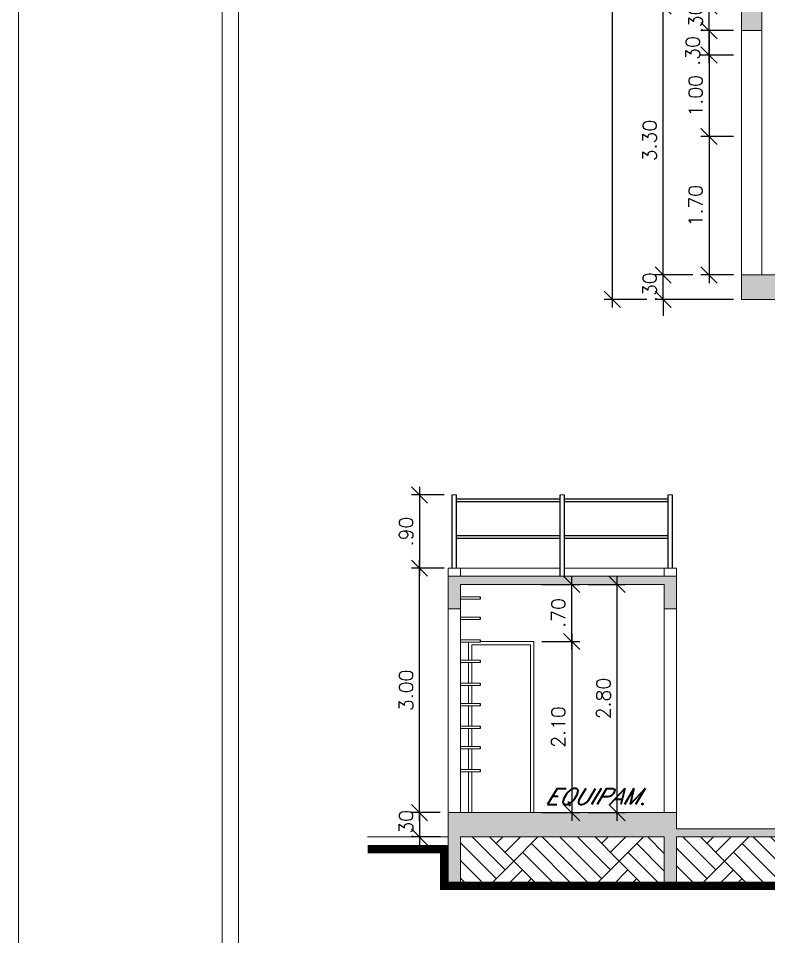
# Model space of a CAD drawing. Header units: millimetres. Extents: x 521 to 1055, y 261 to 520.
# Drawn here: x 791.15 to 800.36, y 471.72 to 483 of the extents above; entities that cross this region are included whole.
import ezdxf

# ---------------------------------------------------------------- set-up
doc = ezdxf.new("R2010")
doc.units = ezdxf.units.MM
doc.linetypes.add('CONTINU', pattern=[0])
doc.layers.add('0.1', color=8, linetype='Continuous', lineweight=13)
doc.styles.add('ROMANS', font='romans')
doc.styles.get("Standard").update_dxf_attribs({"font": 'romans.shx'})
doc.dimstyles.new('Fares Eng - 50', dxfattribs={"dimscale": 2, "dimtxt": 0.085, "dimasz": 0.1, "dimexe": 0.05, "dimexo": 0.05, "dimgap": 0.04, "dimtad": 1, "dimzin": 4, "dimdsep": 46, "dimtxsty": 'ROMANS', "dimblk1": 'OBLIQUE', "dimblk2": 'OBLIQUE', "dimsah": 1, "dimcen": 0.05, "dimdle": 0.05, "dimclrd": 8, "dimclre": 8, "dimclrt": 8, "dimaunit": 1, "dimadec": 0, "dimazin": 0, "dimtfac": 1, "dimtix": 1, "dimtmove": 2, "dimatfit": 0, "dimldrblk": 'OPEN90', "dimfxl": 1, "dimtolj": 1, "dimtzin": 0, "dimarcsym": 0})

# ---------------------------------------------------------------- blocks, each defined once
blk = doc.blocks.new('_OBLIQUE')
at = {"color": 0, "linetype": 'ByBlock'}
blk.add_line((-0.5, -0.5), (0.5, 0.5), dxfattribs=at)
blk = doc.blocks.new('*D2035')
at = {"layer": '0.1', "color": 8, "linetype": 'CONTINU', "lineweight": -2, "transparency": 16777216}
for p, q in [((799.628, 482.446), (799.628, 482.946)), ((799.928, 482.846), (799.528, 482.846)), ((799.928, 482.546), (799.528, 482.546))]:
    blk.add_line(p, q, dxfattribs=at)
at = {"layer": 'DEFPOINTS', "color": 0, "linetype": 'CONTINU', "lineweight": -2, "transparency": 16777216}
for p in [(799.628, 482.846), (800.028, 482.846), (800.028, 482.546)]:
    blk.add_point(p, dxfattribs=at)
at = {"layer": '0.1', "color": 8, "linetype": 'CONTINU', "lineweight": -2, "transparency": 16777216, "xscale": 0.2, "yscale": 0.2, "zscale": 0.2}
for p, rotation in [((799.628, 482.846), 90), ((799.628, 482.546), 270)]:
    blk.add_blockref('_OBLIQUE', p, dxfattribs=dict(at, rotation=rotation))
at = {"layer": '0.1', "color": 8, "linetype": 'CONTINU', "lineweight": -2, "transparency": 16777216, "insert": (799.428, 482.596), "char_height": 0.17, "attachment_point": 5, "rotation": 90, "style": 'ROMANS'}
blk.add_mtext('\\A1;.30', dxfattribs=at)
blk = doc.blocks.new('_Open90')
at = {"color": 0, "linetype": 'ByBlock', "lineweight": -2}
for p, q in [((0, 0), (-1, 0)), ((-0.5, 0.5), (0, 0)), ((0, 0), (-0.5, -0.5))]:
    blk.add_line(p, q, dxfattribs=at)
blk = doc.blocks.new('*D2036')
at = {"layer": '0.1', "color": 8, "linetype": 'CONTINU', "lineweight": -2, "transparency": 16777216}
for p, q in [((799.628, 483.146), (799.628, 483.346)), ((799.928, 483.146), (799.528, 483.146)), ((799.628, 482.846), (799.628, 483.146)), ((799.928, 482.846), (799.528, 482.846)), ((799.628, 482.846), (799.628, 482.646))]:
    blk.add_line(p, q, dxfattribs=at)
at = {"layer": 'DEFPOINTS', "color": 0, "linetype": 'CONTINU', "lineweight": -2, "transparency": 16777216}
for p in [(799.628, 483.146), (800.028, 483.146), (800.028, 482.846)]:
    blk.add_point(p, dxfattribs=at)
at = {"layer": '0.1', "color": 8, "linetype": 'CONTINU', "lineweight": -2, "transparency": 16777216, "xscale": 0.2, "yscale": 0.2, "zscale": 0.2}
for p, rotation in [((799.628, 483.146), 270), ((799.628, 482.846), 90)]:
    blk.add_blockref('_OBLIQUE', p, dxfattribs=dict(at, rotation=rotation))
at = {"layer": '0.1', "color": 8, "linetype": 'CONTINU', "lineweight": -2, "transparency": 16777216, "insert": (799.463, 482.996), "char_height": 0.17, "attachment_point": 5, "rotation": 90, "style": 'ROMANS'}
blk.add_mtext('\\A1;.30', dxfattribs=at)
blk = doc.blocks.new('*D2034')
at = {"layer": '0.1', "color": 8, "linetype": 'CONTINU', "lineweight": -2, "transparency": 16777216}
for p, q in [((799.628, 482.646), (799.628, 481.446)), ((799.928, 482.546), (799.528, 482.546)), ((799.928, 481.546), (799.528, 481.546))]:
    blk.add_line(p, q, dxfattribs=at)
at = {"layer": 'DEFPOINTS', "color": 0, "linetype": 'CONTINU', "lineweight": -2, "transparency": 16777216}
for p in [(800.028, 482.546), (799.628, 481.546), (800.028, 481.546)]:
    blk.add_point(p, dxfattribs=at)
at = {"layer": '0.1', "color": 8, "linetype": 'CONTINU', "lineweight": -2, "transparency": 16777216, "xscale": 0.2, "yscale": 0.2, "zscale": 0.2}
for p, rotation in [((799.628, 482.546), 90), ((799.628, 481.546), 270)]:
    blk.add_blockref('_OBLIQUE', p, dxfattribs=dict(at, rotation=rotation))
at = {"layer": '0.1', "color": 8, "linetype": 'CONTINU', "lineweight": -2, "transparency": 16777216, "insert": (799.463, 482.046), "char_height": 0.17, "attachment_point": 5, "rotation": 90, "style": 'ROMANS'}
blk.add_mtext('\\A1;1.00', dxfattribs=at)
blk = doc.blocks.new('*D2037')
at = {"layer": '0.1', "color": 8, "linetype": 'CONTINU', "lineweight": -2, "transparency": 16777216}
for p, q in [((799.628, 481.646), (799.628, 479.746)), ((799.928, 481.546), (799.528, 481.546)), ((799.928, 479.846), (799.528, 479.846))]:
    blk.add_line(p, q, dxfattribs=at)
at = {"layer": 'DEFPOINTS', "color": 0, "linetype": 'CONTINU', "lineweight": -2, "transparency": 16777216}
for p in [(800.028, 481.546), (799.628, 479.846), (800.028, 479.846)]:
    blk.add_point(p, dxfattribs=at)
at = {"layer": '0.1', "color": 8, "linetype": 'CONTINU', "lineweight": -2, "transparency": 16777216, "xscale": 0.2, "yscale": 0.2, "zscale": 0.2}
for p, rotation in [((799.628, 481.546), 90), ((799.628, 479.846), 270)]:
    blk.add_blockref('_OBLIQUE', p, dxfattribs=dict(at, rotation=rotation))
at = {"layer": '0.1', "color": 8, "linetype": 'CONTINU', "lineweight": -2, "transparency": 16777216, "insert": (799.463, 480.696), "char_height": 0.17, "attachment_point": 5, "rotation": 90, "style": 'ROMANS'}
blk.add_mtext('\\A1;1.70', dxfattribs=at)
blk = doc.blocks.new('*D2038')
at = {"layer": '0.1', "color": 8, "linetype": 'CONTINU', "lineweight": -2, "transparency": 16777216}
for p, q in [((799.065, 479.846), (799.065, 480.046)), ((799.428, 479.846), (798.965, 479.846)), ((799.065, 479.546), (799.065, 479.846)), ((799.928, 479.546), (798.965, 479.546)), ((799.065, 479.546), (799.065, 479.346))]:
    blk.add_line(p, q, dxfattribs=at)
at = {"layer": 'DEFPOINTS', "color": 0, "linetype": 'CONTINU', "lineweight": -2, "transparency": 16777216}
for p in [(799.065, 479.846), (799.528, 479.846), (800.028, 479.546)]:
    blk.add_point(p, dxfattribs=at)
at = {"layer": '0.1', "color": 8, "linetype": 'CONTINU', "lineweight": -2, "transparency": 16777216, "xscale": 0.2, "yscale": 0.2, "zscale": 0.2}
for p, rotation in [((799.065, 479.846), 270), ((799.065, 479.546), 90)]:
    blk.add_blockref('_OBLIQUE', p, dxfattribs=dict(at, rotation=rotation))
at = {"layer": '0.1', "color": 8, "linetype": 'CONTINU', "lineweight": -2, "transparency": 16777216, "insert": (798.9, 479.696), "char_height": 0.17, "attachment_point": 5, "rotation": 90, "style": 'ROMANS'}
blk.add_mtext('\\A1;.30', dxfattribs=at)
blk = doc.blocks.new('*D2039')
at = {"layer": '0.1', "color": 8, "linetype": 'CONTINU', "lineweight": -2, "transparency": 16777216}
for p, q in [((799.065, 479.746), (799.065, 483.246)), ((799.428, 483.146), (798.965, 483.146)), ((799.428, 479.846), (798.965, 479.846))]:
    blk.add_line(p, q, dxfattribs=at)
at = {"layer": 'DEFPOINTS', "color": 0, "linetype": 'CONTINU', "lineweight": -2, "transparency": 16777216}
for p in [(799.065, 483.146), (799.528, 483.146), (799.528, 479.846)]:
    blk.add_point(p, dxfattribs=at)
at = {"layer": '0.1', "color": 8, "linetype": 'CONTINU', "lineweight": -2, "transparency": 16777216, "xscale": 0.2, "yscale": 0.2, "zscale": 0.2}
for p, rotation in [((799.065, 483.146), 90), ((799.065, 479.846), 270)]:
    blk.add_blockref('_OBLIQUE', p, dxfattribs=dict(at, rotation=rotation))
at = {"layer": '0.1', "color": 8, "linetype": 'CONTINU', "lineweight": -2, "transparency": 16777216, "insert": (798.9, 481.496), "char_height": 0.17, "attachment_point": 5, "rotation": 90, "style": 'ROMANS'}
blk.add_mtext('\\A1;3.30', dxfattribs=at)
blk = doc.blocks.new('*D2047')
at = {"layer": '0.1', "color": 8, "linetype": 'CONTINU', "lineweight": -2, "transparency": 16777216}
for p, q in [((798.443, 479.446), (798.443, 507.546)), ((798.865, 507.446), (798.343, 507.446)), ((798.865, 479.546), (798.343, 479.546))]:
    blk.add_line(p, q, dxfattribs=at)
at = {"layer": 'DEFPOINTS', "color": 0, "linetype": 'CONTINU', "lineweight": -2, "transparency": 16777216}
for p in [(798.443, 507.446), (798.965, 507.446), (798.965, 479.546)]:
    blk.add_point(p, dxfattribs=at)
at = {"layer": '0.1', "color": 8, "linetype": 'CONTINU', "lineweight": -2, "transparency": 16777216, "xscale": 0.2, "yscale": 0.2, "zscale": 0.2}
for p, rotation in [((798.443, 507.446), 90), ((798.443, 479.546), 270)]:
    blk.add_blockref('_OBLIQUE', p, dxfattribs=dict(at, rotation=rotation))
at = {"layer": '0.1', "color": 8, "linetype": 'CONTINU', "lineweight": -2, "transparency": 16777216, "insert": (798.278, 493.496), "char_height": 0.17, "attachment_point": 5, "rotation": 90, "style": 'ROMANS'}
blk.add_mtext('\\A1;27.90', dxfattribs=at)
blk = doc.blocks.new('*D2225')
at = {"layer": '0.1', "color": 8, "linetype": 'CONTINU', "lineweight": -2, "transparency": 16777216}
for p, q in [((797.944, 475.446), (797.944, 473.146)), ((797.578, 475.346), (798.044, 475.346)), ((797.578, 473.246), (798.044, 473.246))]:
    blk.add_line(p, q, dxfattribs=at)
at = {"layer": 'DEFPOINTS', "color": 0, "linetype": 'CONTINU', "lineweight": -2, "transparency": 16777216}
for p in [(797.478, 475.346), (797.478, 473.246), (797.944, 473.246)]:
    blk.add_point(p, dxfattribs=at)
at = {"layer": '0.1', "color": 8, "linetype": 'CONTINU', "lineweight": -2, "transparency": 16777216, "xscale": 0.2, "yscale": 0.2, "zscale": 0.2}
for p, rotation in [((797.944, 475.346), 90), ((797.944, 473.246), 270)]:
    blk.add_blockref('_OBLIQUE', p, dxfattribs=dict(at, rotation=rotation))
at = {"layer": '0.1', "color": 8, "linetype": 'CONTINU', "lineweight": -2, "transparency": 16777216, "insert": (797.779, 474.296), "char_height": 0.17, "attachment_point": 5, "rotation": 90, "style": 'ROMANS'}
blk.add_mtext('\\A1;2.10', dxfattribs=at)
blk = doc.blocks.new('*D2226')
at = {"layer": '0.1', "color": 8, "linetype": 'CONTINU', "lineweight": -2, "transparency": 16777216}
for p, q in [((797.944, 475.246), (797.944, 476.146)), ((797.578, 476.046), (798.044, 476.046)), ((797.578, 475.346), (798.044, 475.346))]:
    blk.add_line(p, q, dxfattribs=at)
at = {"layer": 'DEFPOINTS', "color": 0, "linetype": 'CONTINU', "lineweight": -2, "transparency": 16777216}
for p in [(797.478, 476.046), (797.944, 476.046), (797.478, 475.346)]:
    blk.add_point(p, dxfattribs=at)
at = {"layer": '0.1', "color": 8, "linetype": 'CONTINU', "lineweight": -2, "transparency": 16777216, "xscale": 0.2, "yscale": 0.2, "zscale": 0.2}
for p, rotation in [((797.944, 476.046), 90), ((797.944, 475.346), 270)]:
    blk.add_blockref('_OBLIQUE', p, dxfattribs=dict(at, rotation=rotation))
at = {"layer": '0.1', "color": 8, "linetype": 'CONTINU', "lineweight": -2, "transparency": 16777216, "insert": (797.779, 475.696), "char_height": 0.17, "attachment_point": 5, "rotation": 90, "style": 'ROMANS'}
blk.add_mtext('\\A1;.70', dxfattribs=at)
blk = doc.blocks.new('*D2227')
at = {"layer": '0.1', "color": 8, "linetype": 'CONTINU', "lineweight": -2, "transparency": 16777216}
for p, q in [((798.498, 476.146), (798.498, 473.146)), ((798.144, 476.046), (798.598, 476.046)), ((798.144, 473.246), (798.598, 473.246))]:
    blk.add_line(p, q, dxfattribs=at)
at = {"layer": 'DEFPOINTS', "color": 0, "linetype": 'CONTINU', "lineweight": -2, "transparency": 16777216}
for p in [(798.044, 476.046), (798.044, 473.246), (798.498, 473.246)]:
    blk.add_point(p, dxfattribs=at)
at = {"layer": '0.1', "color": 8, "linetype": 'CONTINU', "lineweight": -2, "transparency": 16777216, "xscale": 0.2, "yscale": 0.2, "zscale": 0.2}
for p, rotation in [((798.498, 476.046), 90), ((798.498, 473.246), 270)]:
    blk.add_blockref('_OBLIQUE', p, dxfattribs=dict(at, rotation=rotation))
at = {"layer": '0.1', "color": 8, "linetype": 'CONTINU', "lineweight": -2, "transparency": 16777216, "insert": (798.333, 474.646), "char_height": 0.17, "attachment_point": 5, "rotation": 90, "style": 'ROMANS'}
blk.add_mtext('\\A1;2.80', dxfattribs=at)
blk = doc.blocks.new('*D2228')
at = {"layer": '0.1', "color": 8, "linetype": 'CONTINU', "lineweight": -2, "transparency": 16777216}
for p, q in [((796.075, 473.246), (796.075, 473.446)), ((796.328, 473.246), (795.975, 473.246)), ((796.075, 473.246), (796.075, 472.946)), ((796.328, 472.946), (795.975, 472.946)), ((796.075, 472.946), (796.075, 472.746))]:
    blk.add_line(p, q, dxfattribs=at)
at = {"layer": 'DEFPOINTS', "color": 0, "linetype": 'CONTINU', "lineweight": -2, "transparency": 16777216}
for p in [(796.428, 473.246), (796.075, 472.946), (796.428, 472.946)]:
    blk.add_point(p, dxfattribs=at)
at = {"layer": '0.1', "color": 8, "linetype": 'CONTINU', "lineweight": -2, "transparency": 16777216, "xscale": 0.2, "yscale": 0.2, "zscale": 0.2}
for p, rotation in [((796.075, 473.246), 270), ((796.075, 472.946), 90)]:
    blk.add_blockref('_OBLIQUE', p, dxfattribs=dict(at, rotation=rotation))
at = {"layer": '0.1', "color": 8, "linetype": 'CONTINU', "lineweight": -2, "transparency": 16777216, "insert": (795.91, 473.096), "char_height": 0.17, "attachment_point": 5, "rotation": 90, "style": 'ROMANS'}
blk.add_mtext('\\A1;.30', dxfattribs=at)
blk = doc.blocks.new('*D2229')
at = {"layer": '0.1', "color": 8, "linetype": 'CONTINU', "lineweight": -2, "transparency": 16777216}
for p, q in [((796.075, 473.146), (796.075, 476.346)), ((796.328, 476.246), (795.975, 476.246)), ((796.328, 473.246), (795.975, 473.246))]:
    blk.add_line(p, q, dxfattribs=at)
at = {"layer": 'DEFPOINTS', "color": 0, "linetype": 'CONTINU', "lineweight": -2, "transparency": 16777216}
for p in [(796.075, 476.246), (796.428, 476.246), (796.428, 473.246)]:
    blk.add_point(p, dxfattribs=at)
at = {"layer": '0.1', "color": 8, "linetype": 'CONTINU', "lineweight": -2, "transparency": 16777216, "xscale": 0.2, "yscale": 0.2, "zscale": 0.2}
for p, rotation in [((796.075, 476.246), 90), ((796.075, 473.246), 270)]:
    blk.add_blockref('_OBLIQUE', p, dxfattribs=dict(at, rotation=rotation))
at = {"layer": '0.1', "color": 8, "linetype": 'CONTINU', "lineweight": -2, "transparency": 16777216, "insert": (795.91, 474.746), "char_height": 0.17, "attachment_point": 5, "rotation": 90, "style": 'ROMANS'}
blk.add_mtext('\\A1;3.00', dxfattribs=at)
blk = doc.blocks.new('*D2230')
at = {"layer": '0.1', "color": 8, "linetype": 'CONTINU', "lineweight": -2, "transparency": 16777216}
for p, q in [((796.075, 477.246), (796.075, 476.146)), ((796.378, 477.146), (795.975, 477.146)), ((796.378, 476.246), (795.975, 476.246))]:
    blk.add_line(p, q, dxfattribs=at)
at = {"layer": 'DEFPOINTS', "color": 0, "linetype": 'CONTINU', "lineweight": -2, "transparency": 16777216}
for p in [(796.478, 477.146), (796.075, 476.246), (796.478, 476.246)]:
    blk.add_point(p, dxfattribs=at)
at = {"layer": '0.1', "color": 8, "linetype": 'CONTINU', "lineweight": -2, "transparency": 16777216, "xscale": 0.2, "yscale": 0.2, "zscale": 0.2}
for p, rotation in [((796.075, 477.146), 90), ((796.075, 476.246), 270)]:
    blk.add_blockref('_OBLIQUE', p, dxfattribs=dict(at, rotation=rotation))
at = {"layer": '0.1', "color": 8, "linetype": 'CONTINU', "lineweight": -2, "transparency": 16777216, "insert": (795.91, 476.696), "char_height": 0.17, "attachment_point": 5, "rotation": 90, "style": 'ROMANS'}
blk.add_mtext('\\A1;.90', dxfattribs=at)

msp = doc.modelspace()

# ---------------------------------------------------------------- hatches: boundary and pattern name
at = {"layer": '0.1', "linetype": 'CONTINU', "lineweight": -2}
h = msp.add_hatch(dxfattribs=at)
h.set_pattern_fill('AR-CONC', color=8, scale=0.0015, style=0, double=1)
h.set_pattern_definition([(50, (0, 0), (0.273277003, -0.02390863), [0.028575, -0.314325]), (355, (0, 0), (-0.05286424, 0.286584964), [0.02286, -0.25146]), (100.451, (0.02277, -0.002), (0.22041375, 0.26267503), [0.024285, -0.267135]), (46.1842, (0, 0.0762), (0.40661856, -0.06306349), [0.0428625, -0.4714875]), (96.6356, (0.0339, 0.07094), (0.35610635, 0.37113833), [0.0364275, -0.4007025]), (351.184, (0, 0.0762), (0.3561069, 0.37113768), [0.03429, -0.37719]), (21, (0.0381, 0.05715), (0.22742232, -0.15339828), [0.028575, -0.314325]), (326, (0.0381, 0.05715), (0.09270304, 0.27628195), [0.02286, -0.25146]), (71.4514, (0.05705, 0.04437), (0.320124736, 0.12288429), [0.024285, -0.267135]), (37.5, (0, 0), (0.004632905, 0.126832558), [0, -0.248412, 0, -0.25527, 0, -0.2524125]), (7.5, (0, 0), (0.100229494, 0.150270862), [0, -0.145542, 0, -0.242697, 0, -0.0962025]), (327.5, (-0.08496, 0), (0.203385893, -0.008593116), [0, -0.09525, 0, -0.29718, 0, -0.394335]), (317.5, (-0.12306, 0), (0.222193772, 0.038139737), [0, -0.123825, 0, -0.197358, 0, -0.280035])])
h.paths.add_polyline_path([(810.40733, 486.14621), (810.40733, 486.44621), (802.52774, 486.44621), (802.52774, 486.14621)])
h.paths.add_polyline_path([(800.27774, 486.44621), (800.02774, 486.44621), (800.02774, 486.14621), (800.27774, 486.14621)])
h.paths.add_polyline_path([(800.27774, 483.14621), (800.02774, 483.14621), (800.02774, 482.84621), (800.27774, 482.84621)])
h.paths.add_polyline_path([(802.52774, 483.14621), (802.52774, 482.84621), (810.40733, 482.84621), (810.40733, 483.14621)])
h.paths.add_polyline_path([(810.40733, 479.54621), (810.40733, 479.84621), (800.02774, 479.84621), (800.02774, 479.54621)])
h.paths.add_polyline_path([(801.42774, 476.54621), (801.42774, 476.24621), (806.92774, 476.24621), (806.92774, 476.54621)])
h.paths.add_polyline_path([(806.67774, 472.94621), (806.67774, 472.34621), (806.92774, 472.34621), (806.92774, 472.94621), (810.40733, 472.94621), (810.40733, 473.24621), (801.42774, 473.24621), (801.42774, 473.04621), (799.22774, 473.04621), (799.22774, 473.24621), (796.42774, 473.24621), (796.42774, 472.34621), (796.57774, 472.34621), (796.57774, 472.94621), (799.07774, 472.94621), (799.07774, 472.34621), (799.22774, 472.34621), (799.22774, 472.94621), (801.42774, 472.94621), (801.42774, 472.34621), (801.67774, 472.34621), (801.67774, 472.94621)])
h.paths.add_polyline_path([(796.57774, 476.04621), (799.07774, 476.04621), (799.07774, 475.74621), (799.22774, 475.74621), (799.22774, 476.14621), (796.42774, 476.14621), (796.42774, 475.74621), (796.57774, 475.74621)])
h.paths.add_polyline_path([(800.58854, 472.99144), (800.58854, 473.50097), (800.88854, 473.50097), (800.88854, 472.99144)], flags=9)
h = msp.add_hatch(dxfattribs=at)
h.set_pattern_fill('AR-PARQ1', color=8, scale=0.003, angle=45, style=0, double=1)
h.paths.add_polyline_path([(796.57774, 472.94621), (796.57774, 472.34621), (799.07774, 472.34621), (799.07774, 472.94621)])
h.paths.add_polyline_path([(799.22774, 472.94621), (799.22774, 472.34621), (801.42774, 472.34621), (801.42774, 472.94621)])
h.paths.add_polyline_path([(801.67774, 472.94621), (801.67774, 472.34621), (806.67774, 472.34621), (806.67774, 472.94621)])
h.paths.add_polyline_path([(806.92774, 472.94621), (806.92774, 472.34621), (810.40733, 472.34621), (810.40733, 472.94621)])
h.paths.add_polyline_path([(810.40733, 472.94621), (810.40733, 472.34621), (820.29783, 472.34621), (820.29783, 472.94621)])

# ---------------------------------------------------------------- linework, layer by layer
at = {"layer": '0.1', "color": 7}
for p, q in [((800.02774, 507.44621), (800.02774, 479.54621)), ((800.27774, 483.14621), (800.27774, 479.84621)), ((800.02774, 482.84621), (800.27774, 482.84621)), ((800.02774, 479.84621), (850.02774, 479.84621)), ((800.02774, 479.54621), (850.02774, 479.54621)), ((796.42774, 476.24621), (796.42774, 472.34621)), ((796.42774, 476.24621), (796.57774, 476.24621)), ((796.57774, 476.24621), (796.57774, 476.14621)), ((799.07774, 476.24621), (799.07774, 476.14621)), ((799.07774, 476.24621), (799.22774, 476.24621)), ((799.22774, 476.24621), (799.22774, 473.04621)), ((796.42774, 476.14621), (799.22774, 476.14621)), ((796.57774, 476.04621), (799.07774, 476.04621)), ((796.57774, 476.04621), (796.57774, 473.24621)), ((799.07774, 476.04621), (799.07774, 473.24621)), ((796.42774, 475.74621), (796.57774, 475.74621)), ((799.07774, 475.74621), (799.22774, 475.74621)), ((796.42774, 473.24621), (799.22774, 473.24621)), ((795.43767, 472.94621), (796.42774, 472.94621)), ((796.57774, 472.94621), (796.57774, 472.34621)), ((796.57774, 472.94621), (799.07774, 472.94621)), ((799.07774, 472.94621), (799.07774, 472.34621)), ((799.22774, 473.04621), (801.42774, 473.04621)), ((799.22774, 472.94621), (801.42774, 472.94621)), ((799.22774, 472.94621), (799.22774, 472.34621))]:
    msp.add_line(p, q, dxfattribs=at)
at = {"layer": '0.1', "color": 8}
for p, q in [((796.47774, 477.14621), (796.52774, 477.14621)), ((797.80274, 477.14621), (797.85274, 477.14621)), ((799.12774, 477.14621), (799.17774, 477.14621)), ((796.57774, 476.24621), (797.80274, 476.24621)), ((797.85274, 476.24621), (799.07774, 476.24621)), ((796.57774, 475.89621), (796.81774, 475.89621)), ((796.57774, 475.86621), (796.81774, 475.86621)), ((796.57774, 475.64621), (796.81774, 475.64621)), ((796.57774, 475.61621), (796.81774, 475.61621)), ((796.57774, 475.36621), (796.81774, 475.36621)), ((796.57774, 475.33621), (796.81774, 475.33621)), ((796.57774, 475.11621), (796.81774, 475.11621)), ((796.57774, 475.08621), (796.81774, 475.08621)), ((796.57774, 474.83621), (796.81774, 474.83621)), ((796.57774, 474.80621), (796.81774, 474.80621)), ((796.57774, 474.58621), (796.81774, 474.58621)), ((796.57774, 474.55621), (796.81774, 474.55621)), ((796.57774, 474.30621), (796.81774, 474.30621)), ((796.57774, 474.27621), (796.81774, 474.27621)), ((796.57774, 474.05621), (796.81774, 474.05621)), ((796.57774, 474.02621), (796.81774, 474.02621)), ((796.57774, 473.77621), (796.81774, 473.77621)), ((796.57774, 473.74621), (796.81774, 473.74621))]:
    msp.add_line(p, q, dxfattribs=at)
at = {"layer": '0.1', "color": 8, "linetype": 'CONTINU', "lineweight": -2}
for p, q in [((796.47774, 476.24621), (796.47774, 477.14621)), ((796.52774, 476.24621), (796.52774, 477.14621)), ((797.80274, 476.14621), (797.80274, 477.14621)), ((797.85274, 476.14621), (797.85274, 477.14621)), ((799.12774, 476.24621), (799.12774, 477.14621)), ((799.17774, 476.24621), (799.17774, 477.14621)), ((796.52774, 477.09621), (797.80274, 477.09621)), ((796.52774, 477.06621), (797.80274, 477.06621)), ((797.85274, 477.09621), (799.12774, 477.09621)), ((797.85274, 477.06621), (799.12774, 477.06621)), ((796.52774, 476.64621), (797.80274, 476.64621)), ((796.52774, 476.61621), (797.80274, 476.61621)), ((797.85274, 476.64621), (799.12774, 476.64621)), ((797.85274, 476.61621), (799.12774, 476.61621)), ((796.81774, 475.89621), (796.81774, 475.86621)), ((796.81774, 475.64621), (796.81774, 475.61621)), ((796.81774, 475.36621), (796.81774, 475.33621)), ((796.81774, 475.11621), (796.81774, 475.08621)), ((796.81774, 474.83621), (796.81774, 474.80621)), ((796.81774, 474.58621), (796.81774, 474.55621)), ((796.81774, 474.30621), (796.81774, 474.27621)), ((796.81774, 474.05621), (796.81774, 474.02621)), ((796.81774, 473.77621), (796.81774, 473.74621))]:
    msp.add_line(p, q, dxfattribs=at)
at = {"layer": '0.1', "color": 8}
for points in [[(917.35668, 519.88495), (791.15229, 519.88495), (791.15229, 435.88495), (917.35668, 435.88495)], [(793.65229, 436.88495), (793.65229, 518.88495), (916.35668, 518.88495), (916.35668, 436.88495)]]:
    msp.add_lwpolyline(points, close=True, dxfattribs=at)
msp.add_lwpolyline([(900.53668, 517.68495, 0.41421356), (899.53668, 518.68495), (794.85229, 518.68495, 0.41421356), (793.85229, 517.68495), (793.85229, 444.08495, 0.41421356), (794.85229, 443.08495), (899.53668, 443.08495, 0.41421356), (900.53668, 444.08495)], format="xyb", close=True, dxfattribs=at)
for points in [[(796.67774, 475.11621), (796.67774, 475.33621)], [(796.71774, 475.11621), (796.71774, 475.30621), (797.43774, 475.30621), (797.43774, 473.24621)], [(796.81774, 475.34621), (797.47774, 475.34621), (797.47774, 473.24621)], [(796.67774, 474.83621), (796.67774, 475.08621)], [(796.71774, 474.83621), (796.71774, 475.08621)], [(796.67774, 474.58621), (796.67774, 474.80621)], [(796.71774, 474.58621), (796.71774, 474.80621)], [(796.67774, 474.30621), (796.67774, 474.55621)], [(796.71774, 474.30621), (796.71774, 474.55621)], [(796.67774, 474.05621), (796.67774, 474.27621)], [(796.71774, 474.05621), (796.71774, 474.27621)], [(796.67774, 473.77621), (796.67774, 474.02621)], [(796.71774, 473.77621), (796.71774, 474.02621)], [(796.67774, 473.24621), (796.67774, 473.74621)], [(796.71774, 473.24621), (796.71774, 473.74621)]]:
    msp.add_lwpolyline(points, dxfattribs=at)
at = {"layer": '0.1', "color": 8, "linetype": 'CONTINU', "lineweight": -2, "const_width": 0.1}
msp.add_lwpolyline([(851.52606, 472.79621), (844.47774, 472.79621), (844.47774, 472.34621), (796.37774, 472.34621), (796.37774, 472.79621), (795.43767, 472.79621)], dxfattribs=at)

# ---------------------------------------------------------------- texts
at = {"layer": '0.1', "color": 8, "oblique": 30}
msp.add_text('EQUIPAM.', height=0.2, dxfattribs=at).set_placement((797.61324, 473.34313))

# ---------------------------------------------------------------- dimensions: what is measured, and where the dimension line sits
at = {"layer": '0.1', "color": 8, "linetype": 'CONTINU', "lineweight": -2}
for base, p1, p2, picture, middle in [((798.44275, 507.44621), (798.96499, 479.54621), (798.96499, 507.44621), '*D2047', (798.27775, 493.49621)), ((799.62758, 483.14621), (800.02774, 482.84621), (800.02774, 483.14621), '*D2036', (799.46258, 482.99621)), ((799.06499, 483.14621), (799.52758, 479.84621), (799.52758, 483.14621), '*D2039', (798.89999, 481.49621)), ((799.62758, 481.54621), (800.02774, 482.54621), (800.02774, 481.54621), '*D2034', (799.46258, 482.04621)), ((799.62758, 479.84621), (800.02774, 481.54621), (800.02774, 479.84621), '*D2037', (799.46258, 480.69621)), ((799.06499, 479.84621), (800.02774, 479.54621), (799.52758, 479.84621), '*D2038', (798.89999, 479.69621)), ((796.07531, 476.24621), (796.47774, 477.14621), (796.47774, 476.24621), '*D2230', (795.91031, 476.69621)), ((796.07531, 476.24621), (796.42774, 473.24621), (796.42774, 476.24621), '*D2229', (795.91031, 474.74621)), ((797.94443, 476.04621), (797.47774, 475.34621), (797.47774, 476.04621), '*D2226', (797.77943, 475.69621)), ((798.49825, 473.24621), (798.04443, 476.04621), (798.04443, 473.24621), '*D2227', (798.33325, 474.64621)), ((797.94443, 473.24621), (797.47774, 475.34621), (797.47774, 473.24621), '*D2225', (797.77943, 474.29621)), ((796.07531, 472.94621), (796.42774, 473.24621), (796.42774, 472.94621), '*D2228', (795.91031, 473.09621))]:
    dim = msp.add_linear_dim(base=base, p1=p1, p2=p2, angle=90, dimstyle='Fares Eng - 50', dxfattribs=at)
    dim.commit()
    dim.dimension.update_dxf_attribs({"geometry": picture, "text_midpoint": middle})
dim = msp.add_linear_dim(base=(799.62758, 482.84621), p1=(800.02774, 482.54621), p2=(800.02774, 482.84621), angle=90, dimstyle='Fares Eng - 50', dxfattribs=at)
dim.commit()
dim.dimension.update_dxf_attribs({"geometry": '*D2035', "text_midpoint": (799.42758, 482.59621), "dimtype": 160})

doc.saveas('drawing.dxf')
